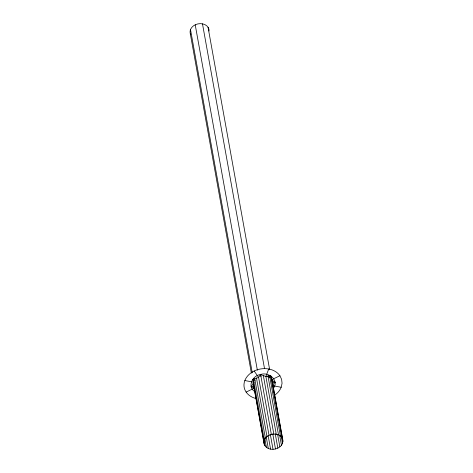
<?xml version="1.0" encoding="UTF-8"?>
<svg xmlns="http://www.w3.org/2000/svg" width="473" height="473" viewBox="0 0 473 473"><rect width="100%" height="100%" fill="white"/><g stroke="black" fill="none" stroke-linecap="round" stroke-linejoin="round"><path stroke-width="0.71" d="M264.123 443.987C262.219 433.978 279.46 430.093 282.718 439.435C284.622 449.451 267.387 453.335 264.123 443.987L253.191 383.248M274.837 395.073A19.168 15.142 -10.2 0 0 281.199 387.263L282.056 383.284L281.618 379.352L279.91 375.733A19.168 15.142 -10.2 0 0 248.875 374.64A19.168 15.142 -10.2 0 0 255.982 398.532M268.723 368.993L265.873 376.449L276.273 434.255M273.311 388.451C279.691 380.292 268.475 371.411 260.363 374.569C252.21 375.444 246.823 387.44 255.266 391.833M281.867 437.626L270.775 375.982L265.873 376.449L260.363 374.569L258.607 377.448L252.73 379.364L253.93 382.231L264.33 440.038M254.58 387.996L251.128 386.819L253.93 382.231L253.475 379.642M272.531 385.105L275.055 382.249L271.467 379.819L270.704 375.515M270.775 375.982L269.072 377.708L268.694 375.55M246.137 392.082L253.989 388.28M271.467 379.819L279.91 375.733M251.128 386.819L253.711 386.145M275.055 382.249L272.43 382.627L271.91 379.742M244.843 380.552L253.93 382.231M272.744 385.702L281.199 387.263M252.73 379.364L255.006 380.322M273.873 381.906L275.002 382.728M254.196 370.992L258.607 377.448L269.013 435.255M260.363 374.569L260.995 376.597M279.638 435.154L281.465 445.264M277.651 434.616L279.868 446.896M272.755 433.836L275.499 449.007M270.278 434.179L273.022 449.35M266.228 436.916L268.315 448.481M264.714 437.933L266.411 447.334M271.94 379.506L282.718 439.435M272.277 382.196L282.943 441.404M208.043 27.239L269.663 369.715M281.34 436.886L282.511 443.39M269.811 376.869L280.436 436.094M267.913 375.716L278.526 434.947M202.479 23.839L264.496 368.497M275.233 433.717L277.834 448.173M263.343 375.544L273.82 434.078M260.605 374.433L271.348 434.415M195.213 24.803L257.359 370.188M268.102 435.444L270.574 449.173M256.484 377.974L266.973 436.532M254.746 378.873L265.383 438.164M190.501 29.568L252.257 372.771M264.07 440.741L264.981 445.803M253.244 382.728L263.904 442.024M190.264 33.524L251.364 373.085M190.761 34.76A9.584 7.574 -10.2 0 1 197.962 23.887A9.584 7.574 -10.2 0 1 209.09 31.023"/></g></svg>
